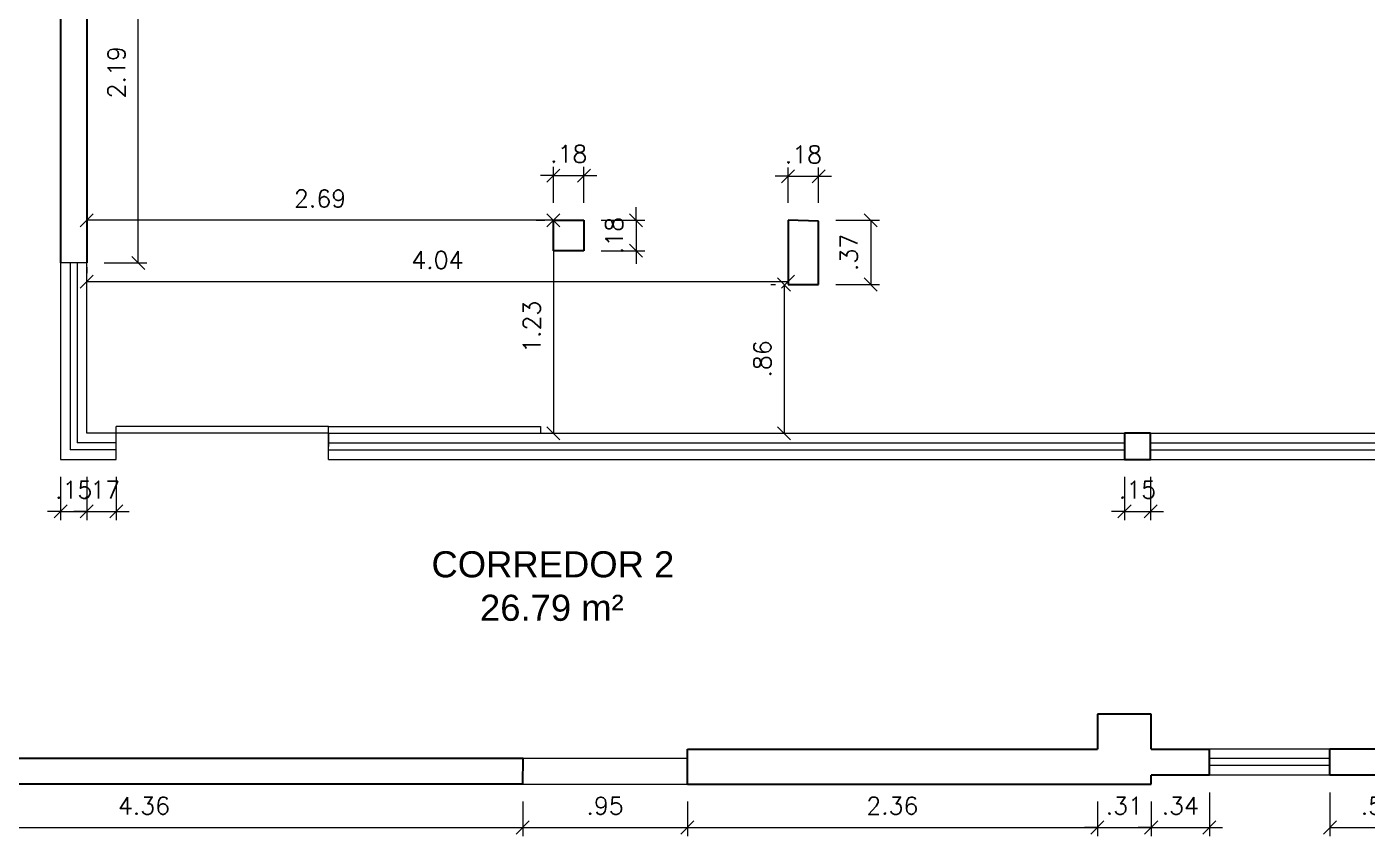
# Model space of a CAD drawing. Header units: centimetres. Extents: x 459.1 to 510, y 305.5 to 323.6.
# Drawn here: x 463.33 to 471.04, y 310.92 to 315.57 of the extents above; entities that cross this region are included whole.
import ezdxf

# ---------------------------------------------------------------- set-up
doc = ezdxf.new("R2010")
doc.units = ezdxf.units.CM
doc.header["$LTSCALE"] = 0.8
doc.linetypes.add('CONTINU', pattern=[0])
for name, color, linetype, lineweight in [('ARQ-ALVENARIA', 1, 'Continuous', 30), ('ARQ-ALVENARIA FINA', 1, 'Continuous', 20), ('ARQ-COTAS', 30, 'Continuous', 9), ('ARQ-ESQUADRIA', 2, 'Continuous', 15), ('ARQ-JANELA', 3, 'CONTINU', 15), ('ARQ-PISO', 4, 'CONTINU', 0), ('ARQ-TEXTO4', 4, 'Continuous', 30)]:
    doc.layers.add(name, color=color, linetype=linetype, lineweight=lineweight)
doc.styles.add('arial', font='arial.ttf')
doc.styles.add('Romans_Anot', font='romans.shx')
doc.dimstyles.new('Escala 1-50', dxfattribs={"dimscale": 0.5, "dimtxt": 0.2, "dimasz": 0.15, "dimexe": 0.1, "dimexo": 0.2, "dimgap": 0.15, "dimtad": 1, "dimzin": 4, "dimdsep": 46, "dimtxsty": 'Romans_Anot', "dimblk": 'OBLIQUE', "dimcen": 0.25, "dimclrd": 256, "dimclre": 256, "dimclrt": 2, "dimadec": 0, "dimazin": 0, "dimtfac": 1, "dimtix": 1, "dimtmove": 2, "dimatfit": 3, "dimfxl": 1, "dimtfillclr": 256, "dimlwd": -1, "dimlwe": -1, "dimarcsym": 0})

# ---------------------------------------------------------------- blocks, each defined once
blk = doc.blocks.new('_Oblique')
at = {"color": 0, "linetype": 'ByBlock', "lineweight": -2}
blk.add_line((-0.5, -0.5), (0.5, 0.5), dxfattribs=at)
blk = doc.blocks.new('*D117')
at = {"layer": 'ARQ-COTAS', "ltscale": 0.03, "transparency": 16777216}
for p, q in [((463.7718, 316.4091), (464.0181, 316.4091)), ((463.9681, 314.2171), (463.9681, 316.4091)), ((463.7718, 314.2171), (464.0181, 314.2171))]:
    blk.add_line(p, q, dxfattribs=at)
at = {"layer": 'Defpoints', "color": 0, "lineweight": 5, "ltscale": 0.03, "transparency": 16777216}
for p in [(463.6718, 316.4091), (463.9681, 316.4091), (463.6718, 314.2171)]:
    blk.add_point(p, dxfattribs=at)
at = {"layer": 'ARQ-COTAS', "ltscale": 0.03, "transparency": 16777216, "xscale": 0.075, "yscale": 0.075, "zscale": 0.075}
for p, rotation in [((463.9681, 316.4091), 90), ((463.9681, 314.2171), 270)]:
    blk.add_blockref('_Oblique', p, dxfattribs=dict(at, rotation=rotation))
at = {"layer": 'ARQ-COTAS', "color": 2, "ltscale": 0.03, "transparency": 16777216, "insert": (463.8431, 315.3131), "char_height": 0.1, "attachment_point": 5, "rotation": 90, "style": 'Romans_Anot'}
blk.add_mtext('2.19', dxfattribs=at)
blk = doc.blocks.new('*D124')
at = {"layer": 'ARQ-COTAS', "ltscale": 0.03, "transparency": 16777216}
for p, q in [((461.8228, 311.1191), (461.8228, 310.9203)), ((466.18, 311.1191), (466.18, 310.9203)), ((461.8228, 310.9703), (466.18, 310.9703))]:
    blk.add_line(p, q, dxfattribs=at)
at = {"layer": 'Defpoints', "color": 0, "lineweight": 5, "ltscale": 0.03, "transparency": 16777216}
for p in [(461.8228, 311.2191), (466.18, 311.2191), (466.18, 310.9703)]:
    blk.add_point(p, dxfattribs=at)
at = {"layer": 'ARQ-COTAS', "ltscale": 0.03, "transparency": 16777216, "xscale": 0.075, "yscale": 0.075, "zscale": 0.075, "rotation": 180}
blk.add_blockref('_Oblique', (461.8228, 310.9703), dxfattribs=at)
at = {"layer": 'ARQ-COTAS', "ltscale": 0.03, "transparency": 16777216, "xscale": 0.075, "yscale": 0.075, "zscale": 0.075}
blk.add_blockref('_Oblique', (466.18, 310.9703), dxfattribs=at)
at = {"layer": 'ARQ-COTAS', "color": 2, "ltscale": 0.03, "transparency": 16777216, "insert": (464.0014, 311.0953), "char_height": 0.1, "attachment_point": 5, "style": 'Romans_Anot'}
blk.add_mtext('4.36', dxfattribs=at)
blk = doc.blocks.new('*D125')
at = {"layer": 'ARQ-COTAS', "ltscale": 0.03, "transparency": 16777216}
for p, q in [((466.18, 311.1191), (466.18, 310.9203)), ((467.127, 311.1191), (467.127, 310.9203)), ((466.18, 310.9703), (467.127, 310.9703))]:
    blk.add_line(p, q, dxfattribs=at)
at = {"layer": 'Defpoints', "color": 0, "lineweight": 5, "ltscale": 0.03, "transparency": 16777216}
for p in [(466.18, 311.2191), (467.127, 311.2191), (467.127, 310.9703)]:
    blk.add_point(p, dxfattribs=at)
at = {"layer": 'ARQ-COTAS', "ltscale": 0.03, "transparency": 16777216, "xscale": 0.075, "yscale": 0.075, "zscale": 0.075, "rotation": 180}
blk.add_blockref('_Oblique', (466.18, 310.9703), dxfattribs=at)
at = {"layer": 'ARQ-COTAS', "ltscale": 0.03, "transparency": 16777216, "xscale": 0.075, "yscale": 0.075, "zscale": 0.075}
blk.add_blockref('_Oblique', (467.127, 310.9703), dxfattribs=at)
at = {"layer": 'ARQ-COTAS', "color": 2, "ltscale": 0.03, "transparency": 16777216, "insert": (466.6535, 311.0953), "char_height": 0.1, "attachment_point": 5, "style": 'Romans_Anot'}
blk.add_mtext('.95', dxfattribs=at)
blk = doc.blocks.new('*D126')
at = {"layer": 'ARQ-COTAS', "ltscale": 0.03, "transparency": 16777216}
for p, q in [((467.127, 311.1191), (467.127, 310.9203)), ((469.4862, 311.1191), (469.4862, 310.9203)), ((467.127, 310.9703), (469.4862, 310.9703))]:
    blk.add_line(p, q, dxfattribs=at)
at = {"layer": 'Defpoints', "color": 0, "lineweight": 5, "ltscale": 0.03, "transparency": 16777216}
for p in [(467.127, 311.2191), (469.4862, 311.2191), (469.4862, 310.9703)]:
    blk.add_point(p, dxfattribs=at)
at = {"layer": 'ARQ-COTAS', "ltscale": 0.03, "transparency": 16777216, "xscale": 0.075, "yscale": 0.075, "zscale": 0.075, "rotation": 180}
blk.add_blockref('_Oblique', (467.127, 310.9703), dxfattribs=at)
at = {"layer": 'ARQ-COTAS', "ltscale": 0.03, "transparency": 16777216, "xscale": 0.075, "yscale": 0.075, "zscale": 0.075}
blk.add_blockref('_Oblique', (469.4862, 310.9703), dxfattribs=at)
at = {"layer": 'ARQ-COTAS', "color": 2, "ltscale": 0.03, "transparency": 16777216, "insert": (468.3066, 311.0953), "char_height": 0.1, "attachment_point": 5, "style": 'Romans_Anot'}
blk.add_mtext('2.36', dxfattribs=at)
blk = doc.blocks.new('*D127')
at = {"layer": 'ARQ-COTAS', "ltscale": 0.03, "transparency": 16777216}
for p, q in [((469.4862, 311.1191), (469.4862, 310.9203)), ((469.7952, 311.1191), (469.7952, 310.9203)), ((469.4862, 310.9703), (469.4112, 310.9703)), ((469.4862, 310.9703), (469.7952, 310.9703)), ((469.7952, 310.9703), (469.8702, 310.9703))]:
    blk.add_line(p, q, dxfattribs=at)
at = {"layer": 'Defpoints', "color": 0, "lineweight": 5, "ltscale": 0.03, "transparency": 16777216}
for p in [(469.4862, 311.2191), (469.7952, 311.2191), (469.7952, 310.9703)]:
    blk.add_point(p, dxfattribs=at)
at = {"layer": 'ARQ-COTAS', "ltscale": 0.03, "transparency": 16777216, "xscale": 0.075, "yscale": 0.075, "zscale": 0.075}
blk.add_blockref('_Oblique', (469.4862, 310.9703), dxfattribs=at)
at = {"layer": 'ARQ-COTAS', "ltscale": 0.03, "transparency": 16777216, "xscale": 0.075, "yscale": 0.075, "zscale": 0.075, "rotation": 180}
blk.add_blockref('_Oblique', (469.7952, 310.9703), dxfattribs=at)
at = {"layer": 'ARQ-COTAS', "color": 2, "ltscale": 0.03, "transparency": 16777216, "insert": (469.6407, 311.0953), "char_height": 0.1, "attachment_point": 5, "style": 'Romans_Anot'}
blk.add_mtext('.31', dxfattribs=at)
blk = doc.blocks.new('*D128')
at = {"layer": 'ARQ-COTAS', "ltscale": 0.03, "transparency": 16777216}
for p, q in [((470.1302, 311.1713), (470.1302, 310.9203)), ((469.7952, 311.1191), (469.7952, 310.9203)), ((469.7952, 310.9703), (469.7202, 310.9703)), ((469.7952, 310.9703), (470.1302, 310.9703)), ((470.1302, 310.9703), (470.2052, 310.9703))]:
    blk.add_line(p, q, dxfattribs=at)
at = {"layer": 'Defpoints', "color": 0, "lineweight": 5, "ltscale": 0.03, "transparency": 16777216}
for p in [(469.7952, 311.2191), (470.1302, 311.2713), (470.1302, 310.9703)]:
    blk.add_point(p, dxfattribs=at)
at = {"layer": 'ARQ-COTAS', "ltscale": 0.03, "transparency": 16777216, "xscale": 0.075, "yscale": 0.075, "zscale": 0.075}
blk.add_blockref('_Oblique', (469.7952, 310.9703), dxfattribs=at)
at = {"layer": 'ARQ-COTAS', "ltscale": 0.03, "transparency": 16777216, "xscale": 0.075, "yscale": 0.075, "zscale": 0.075, "rotation": 180}
blk.add_blockref('_Oblique', (470.1302, 310.9703), dxfattribs=at)
at = {"layer": 'ARQ-COTAS', "color": 2, "ltscale": 0.03, "transparency": 16777216, "insert": (469.9627, 311.0953), "char_height": 0.1, "attachment_point": 5, "style": 'Romans_Anot'}
blk.add_mtext('.34', dxfattribs=at)
blk = doc.blocks.new('*D130')
at = {"layer": 'ARQ-COTAS', "ltscale": 0.03, "transparency": 16777216}
for p, q in [((470.8232, 311.1713), (470.8232, 310.9203)), ((471.3932, 311.1713), (471.3932, 310.9203)), ((470.8232, 310.9703), (471.3932, 310.9703))]:
    blk.add_line(p, q, dxfattribs=at)
at = {"layer": 'Defpoints', "color": 0, "lineweight": 5, "ltscale": 0.03, "transparency": 16777216}
for p in [(470.8232, 311.2713), (471.3932, 311.2713), (471.3932, 310.9703)]:
    blk.add_point(p, dxfattribs=at)
at = {"layer": 'ARQ-COTAS', "ltscale": 0.03, "transparency": 16777216, "xscale": 0.075, "yscale": 0.075, "zscale": 0.075, "rotation": 180}
blk.add_blockref('_Oblique', (470.8232, 310.9703), dxfattribs=at)
at = {"layer": 'ARQ-COTAS', "ltscale": 0.03, "transparency": 16777216, "xscale": 0.075, "yscale": 0.075, "zscale": 0.075}
blk.add_blockref('_Oblique', (471.3932, 310.9703), dxfattribs=at)
at = {"layer": 'ARQ-COTAS', "color": 2, "ltscale": 0.03, "transparency": 16777216, "insert": (471.1082, 311.0953), "char_height": 0.1, "attachment_point": 5, "style": 'Romans_Anot'}
blk.add_mtext('.57', dxfattribs=at)
blk = doc.blocks.new('*D140')
at = {"layer": 'ARQ-COTAS', "ltscale": 0.03, "transparency": 16777216}
for p, q in [((463.5218, 312.9871), (463.5218, 312.7377)), ((463.6718, 312.9871), (463.6718, 312.7377)), ((463.5218, 312.7877), (463.4468, 312.7877)), ((463.5218, 312.7877), (463.6718, 312.7877)), ((463.6718, 312.7877), (463.7468, 312.7877))]:
    blk.add_line(p, q, dxfattribs=at)
at = {"layer": 'Defpoints', "color": 0, "lineweight": 5, "ltscale": 0.03, "transparency": 16777216}
for p in [(463.5218, 313.0871), (463.6718, 313.0871), (463.6718, 312.7877)]:
    blk.add_point(p, dxfattribs=at)
at = {"layer": 'ARQ-COTAS', "ltscale": 0.03, "transparency": 16777216, "xscale": 0.075, "yscale": 0.075, "zscale": 0.075}
blk.add_blockref('_Oblique', (463.5218, 312.7877), dxfattribs=at)
at = {"layer": 'ARQ-COTAS', "ltscale": 0.03, "transparency": 16777216, "xscale": 0.075, "yscale": 0.075, "zscale": 0.075, "rotation": 180}
blk.add_blockref('_Oblique', (463.6718, 312.7877), dxfattribs=at)
at = {"layer": 'ARQ-COTAS', "color": 2, "ltscale": 0.03, "transparency": 16777216, "insert": (463.5968, 312.9127), "char_height": 0.1, "attachment_point": 5, "style": 'Romans_Anot'}
blk.add_mtext('.15', dxfattribs=at)
blk = doc.blocks.new('*D141')
at = {"layer": 'ARQ-COTAS', "ltscale": 0.03, "transparency": 16777216}
for p, q in [((463.6718, 312.9871), (463.6718, 312.7377)), ((463.8418, 312.9871), (463.8418, 312.7377)), ((463.6718, 312.7877), (463.5968, 312.7877)), ((463.6718, 312.7877), (463.8418, 312.7877)), ((463.8418, 312.7877), (463.9168, 312.7877))]:
    blk.add_line(p, q, dxfattribs=at)
at = {"layer": 'Defpoints', "color": 0, "lineweight": 5, "ltscale": 0.03, "transparency": 16777216}
for p in [(463.6718, 313.0871), (463.8418, 313.0871), (463.8418, 312.7877)]:
    blk.add_point(p, dxfattribs=at)
at = {"layer": 'ARQ-COTAS', "ltscale": 0.03, "transparency": 16777216, "xscale": 0.075, "yscale": 0.075, "zscale": 0.075}
blk.add_blockref('_Oblique', (463.6718, 312.7877), dxfattribs=at)
at = {"layer": 'ARQ-COTAS', "ltscale": 0.03, "transparency": 16777216, "xscale": 0.075, "yscale": 0.075, "zscale": 0.075, "rotation": 180}
blk.add_blockref('_Oblique', (463.8418, 312.7877), dxfattribs=at)
at = {"layer": 'ARQ-COTAS', "color": 2, "ltscale": 0.03, "transparency": 16777216, "insert": (463.7568, 312.9127), "char_height": 0.1, "attachment_point": 5, "style": 'Romans_Anot'}
blk.add_mtext('.17', dxfattribs=at)
blk = doc.blocks.new('*D144')
at = {"layer": 'ARQ-COTAS', "ltscale": 0.03, "transparency": 16777216}
for p, q in [((469.6418, 312.9871), (469.6418, 312.7377)), ((469.7918, 312.9871), (469.7918, 312.7377)), ((469.6418, 312.7877), (469.5668, 312.7877)), ((469.6418, 312.7877), (469.7918, 312.7877)), ((469.7918, 312.7877), (469.8668, 312.7877))]:
    blk.add_line(p, q, dxfattribs=at)
at = {"layer": 'Defpoints', "color": 0, "lineweight": 5, "ltscale": 0.03, "transparency": 16777216}
for p in [(469.6418, 313.0871), (469.7918, 313.0871), (469.7918, 312.7877)]:
    blk.add_point(p, dxfattribs=at)
at = {"layer": 'ARQ-COTAS', "ltscale": 0.03, "transparency": 16777216, "xscale": 0.075, "yscale": 0.075, "zscale": 0.075}
blk.add_blockref('_Oblique', (469.6418, 312.7877), dxfattribs=at)
at = {"layer": 'ARQ-COTAS', "ltscale": 0.03, "transparency": 16777216, "xscale": 0.075, "yscale": 0.075, "zscale": 0.075, "rotation": 180}
blk.add_blockref('_Oblique', (469.7918, 312.7877), dxfattribs=at)
at = {"layer": 'ARQ-COTAS', "color": 2, "ltscale": 0.03, "transparency": 16777216, "insert": (469.7168, 312.9127), "char_height": 0.1, "attachment_point": 5, "style": 'Romans_Anot'}
blk.add_mtext('.15', dxfattribs=at)
blk = doc.blocks.new('*D460')
at = {"layer": 'ARQ-COTAS', "ltscale": 0.03, "transparency": 16777216}
for p, q in [((466.3568, 314.5621), (466.3568, 314.7689)), ((466.5318, 314.5621), (466.5318, 314.7689)), ((466.3568, 314.7189), (466.2818, 314.7189)), ((466.3568, 314.7189), (466.5318, 314.7189)), ((466.5318, 314.7189), (466.6068, 314.7189))]:
    blk.add_line(p, q, dxfattribs=at)
at = {"layer": 'Defpoints', "color": 0, "lineweight": 5, "ltscale": 0.03, "transparency": 16777216}
for p in [(466.5318, 314.7189), (466.3568, 314.4621), (466.5318, 314.4621)]:
    blk.add_point(p, dxfattribs=at)
at = {"layer": 'ARQ-COTAS', "ltscale": 0.03, "transparency": 16777216, "xscale": 0.075, "yscale": 0.075, "zscale": 0.075}
blk.add_blockref('_Oblique', (466.3568, 314.7189), dxfattribs=at)
at = {"layer": 'ARQ-COTAS', "ltscale": 0.03, "transparency": 16777216, "xscale": 0.075, "yscale": 0.075, "zscale": 0.075, "rotation": 180}
blk.add_blockref('_Oblique', (466.5318, 314.7189), dxfattribs=at)
at = {"layer": 'ARQ-COTAS', "color": 2, "ltscale": 0.03, "transparency": 16777216, "insert": (466.4443, 314.8439), "char_height": 0.1, "attachment_point": 5, "style": 'Romans_Anot'}
blk.add_mtext('.18', dxfattribs=at)
blk = doc.blocks.new('*D461')
at = {"layer": 'ARQ-COTAS', "ltscale": 0.03, "transparency": 16777216}
for p, q in [((466.8318, 314.4621), (466.8318, 314.5371)), ((466.6318, 314.4621), (466.8818, 314.4621)), ((466.8318, 314.4621), (466.8318, 314.2871)), ((466.6318, 314.2871), (466.8818, 314.2871)), ((466.8318, 314.2871), (466.8318, 314.2121))]:
    blk.add_line(p, q, dxfattribs=at)
at = {"layer": 'Defpoints', "color": 0, "lineweight": 5, "ltscale": 0.03, "transparency": 16777216}
for p in [(466.5318, 314.4621), (466.5318, 314.2871), (466.8318, 314.2871)]:
    blk.add_point(p, dxfattribs=at)
at = {"layer": 'ARQ-COTAS', "ltscale": 0.03, "transparency": 16777216, "xscale": 0.075, "yscale": 0.075, "zscale": 0.075}
for p, rotation in [((466.8318, 314.4621), 270), ((466.8318, 314.2871), 90)]:
    blk.add_blockref('_Oblique', p, dxfattribs=dict(at, rotation=rotation))
at = {"layer": 'ARQ-COTAS', "color": 2, "ltscale": 0.03, "transparency": 16777216, "insert": (466.7068, 314.3746), "char_height": 0.1, "attachment_point": 5, "rotation": 90, "style": 'Romans_Anot'}
blk.add_mtext('.18', dxfattribs=at)
blk = doc.blocks.new('*D463')
at = {"layer": 'ARQ-COTAS', "ltscale": 0.03, "transparency": 16777216}
for p, q in [((463.6718, 314.5621), (463.6718, 314.5121)), ((466.3568, 314.4621), (463.6718, 314.4621)), ((466.3568, 314.3621), (466.3568, 314.4121))]:
    blk.add_line(p, q, dxfattribs=at)
at = {"layer": 'Defpoints', "color": 0, "lineweight": 5, "ltscale": 0.03, "transparency": 16777216}
for p in [(463.6718, 314.4621), (463.6718, 314.4621), (466.3568, 314.4621)]:
    blk.add_point(p, dxfattribs=at)
at = {"layer": 'ARQ-COTAS', "ltscale": 0.03, "transparency": 16777216, "xscale": 0.075, "yscale": 0.075, "zscale": 0.075, "rotation": 180}
blk.add_blockref('_Oblique', (463.6718, 314.4621), dxfattribs=at)
at = {"layer": 'ARQ-COTAS', "ltscale": 0.03, "transparency": 16777216, "xscale": 0.075, "yscale": 0.075, "zscale": 0.075}
blk.add_blockref('_Oblique', (466.3568, 314.4621), dxfattribs=at)
at = {"layer": 'ARQ-COTAS', "color": 2, "ltscale": 0.03, "transparency": 16777216, "insert": (465.0143, 314.5871), "char_height": 0.1, "attachment_point": 5, "style": 'Romans_Anot'}
blk.add_mtext('2.69', dxfattribs=at)
blk = doc.blocks.new('*D464')
at = {"layer": 'ARQ-COTAS', "ltscale": 0.03, "transparency": 16777216}
for p, q in [((466.2568, 314.4621), (466.3067, 314.4621)), ((466.3567, 314.4621), (466.3567, 313.2371)), ((466.2568, 313.2371), (466.3067, 313.2371))]:
    blk.add_line(p, q, dxfattribs=at)
at = {"layer": 'Defpoints', "color": 0, "lineweight": 5, "ltscale": 0.03, "transparency": 16777216}
for p in [(466.3568, 314.4621), (466.3567, 313.2371), (466.3568, 313.2371)]:
    blk.add_point(p, dxfattribs=at)
at = {"layer": 'ARQ-COTAS', "ltscale": 0.03, "transparency": 16777216, "xscale": 0.075, "yscale": 0.075, "zscale": 0.075}
for p, rotation in [((466.3567, 314.4621), 90), ((466.3567, 313.2371), 270)]:
    blk.add_blockref('_Oblique', p, dxfattribs=dict(at, rotation=rotation))
at = {"layer": 'ARQ-COTAS', "color": 2, "ltscale": 0.03, "transparency": 16777216, "insert": (466.2317, 313.8496), "char_height": 0.1, "attachment_point": 5, "rotation": 90, "style": 'Romans_Anot'}
blk.add_mtext('1.23', dxfattribs=at)
blk = doc.blocks.new('*D465')
at = {"layer": 'ARQ-COTAS', "ltscale": 0.03, "transparency": 16777216}
for p, q in [((467.7068, 314.5621), (467.7068, 314.7656)), ((467.8818, 314.5621), (467.8818, 314.7656)), ((467.7068, 314.7156), (467.6318, 314.7156)), ((467.7068, 314.7156), (467.8818, 314.7156)), ((467.8818, 314.7156), (467.9568, 314.7156))]:
    blk.add_line(p, q, dxfattribs=at)
at = {"layer": 'Defpoints', "color": 0, "lineweight": 5, "ltscale": 0.03, "transparency": 16777216}
for p in [(467.8818, 314.7156), (467.7068, 314.4621), (467.8818, 314.4621)]:
    blk.add_point(p, dxfattribs=at)
at = {"layer": 'ARQ-COTAS', "ltscale": 0.03, "transparency": 16777216, "xscale": 0.075, "yscale": 0.075, "zscale": 0.075}
blk.add_blockref('_Oblique', (467.7068, 314.7156), dxfattribs=at)
at = {"layer": 'ARQ-COTAS', "ltscale": 0.03, "transparency": 16777216, "xscale": 0.075, "yscale": 0.075, "zscale": 0.075, "rotation": 180}
blk.add_blockref('_Oblique', (467.8818, 314.7156), dxfattribs=at)
at = {"layer": 'ARQ-COTAS', "color": 2, "ltscale": 0.03, "transparency": 16777216, "insert": (467.7943, 314.8406), "char_height": 0.1, "attachment_point": 5, "style": 'Romans_Anot'}
blk.add_mtext('.18', dxfattribs=at)
blk = doc.blocks.new('*D466')
at = {"layer": 'ARQ-COTAS', "ltscale": 0.03, "transparency": 16777216}
for p, q in [((467.9818, 314.4621), (468.2318, 314.4621)), ((468.1818, 314.4621), (468.1818, 314.0931)), ((467.9818, 314.0931), (468.2318, 314.0931))]:
    blk.add_line(p, q, dxfattribs=at)
at = {"layer": 'Defpoints', "color": 0, "lineweight": 5, "ltscale": 0.03, "transparency": 16777216}
for p in [(467.8818, 314.4621), (467.8818, 314.0931), (468.1818, 314.0931)]:
    blk.add_point(p, dxfattribs=at)
at = {"layer": 'ARQ-COTAS', "ltscale": 0.03, "transparency": 16777216, "xscale": 0.075, "yscale": 0.075, "zscale": 0.075}
for p, rotation in [((468.1818, 314.4621), 90), ((468.1818, 314.0931), 270)]:
    blk.add_blockref('_Oblique', p, dxfattribs=dict(at, rotation=rotation))
at = {"layer": 'ARQ-COTAS', "color": 2, "ltscale": 0.03, "transparency": 16777216, "insert": (468.0568, 314.2776), "char_height": 0.1, "attachment_point": 5, "rotation": 90, "style": 'Romans_Anot'}
blk.add_mtext('.37', dxfattribs=at)
blk = doc.blocks.new('*D467')
at = {"layer": 'ARQ-COTAS', "ltscale": 0.03, "transparency": 16777216}
for p, q in [((467.6068, 314.0931), (467.6338, 314.0931)), ((467.6838, 314.0931), (467.6838, 313.2371)), ((467.6068, 313.2371), (467.6338, 313.2371))]:
    blk.add_line(p, q, dxfattribs=at)
at = {"layer": 'Defpoints', "color": 0, "lineweight": 5, "ltscale": 0.03, "transparency": 16777216}
for p in [(467.7068, 314.0931), (467.6838, 313.2371), (467.7068, 313.2371)]:
    blk.add_point(p, dxfattribs=at)
at = {"layer": 'ARQ-COTAS', "ltscale": 0.03, "transparency": 16777216, "xscale": 0.075, "yscale": 0.075, "zscale": 0.075}
for p, rotation in [((467.6838, 314.0931), 90), ((467.6838, 313.2371), 270)]:
    blk.add_blockref('_Oblique', p, dxfattribs=dict(at, rotation=rotation))
at = {"layer": 'ARQ-COTAS', "color": 2, "ltscale": 0.03, "transparency": 16777216, "insert": (467.5588, 313.6651), "char_height": 0.1, "attachment_point": 5, "rotation": 90, "style": 'Romans_Anot'}
blk.add_mtext('.86', dxfattribs=at)
blk = doc.blocks.new('*D468')
at = {"layer": 'ARQ-COTAS', "ltscale": 0.03, "transparency": 16777216}
for p, q in [((463.6718, 314.1931), (463.6718, 314.1589)), ((467.7068, 314.1931), (467.7068, 314.1589)), ((467.7068, 314.1089), (463.6718, 314.1089))]:
    blk.add_line(p, q, dxfattribs=at)
at = {"layer": 'Defpoints', "color": 0, "lineweight": 5, "ltscale": 0.03, "transparency": 16777216}
for p in [(463.6718, 314.1089), (463.6718, 314.0931), (467.7068, 314.0931)]:
    blk.add_point(p, dxfattribs=at)
at = {"layer": 'ARQ-COTAS', "ltscale": 0.03, "transparency": 16777216, "xscale": 0.075, "yscale": 0.075, "zscale": 0.075, "rotation": 180}
blk.add_blockref('_Oblique', (463.6718, 314.1089), dxfattribs=at)
at = {"layer": 'ARQ-COTAS', "ltscale": 0.03, "transparency": 16777216, "xscale": 0.075, "yscale": 0.075, "zscale": 0.075}
blk.add_blockref('_Oblique', (467.7068, 314.1089), dxfattribs=at)
at = {"layer": 'ARQ-COTAS', "color": 2, "ltscale": 0.03, "transparency": 16777216, "insert": (465.6893, 314.2339), "char_height": 0.1, "attachment_point": 5, "style": 'Romans_Anot'}
blk.add_mtext('4.04', dxfattribs=at)

msp = doc.modelspace()

# ---------------------------------------------------------------- linework, layer by layer
at = {"layer": 'ARQ-ALVENARIA'}
for p, q in [((463.6718, 316.5591), (463.6718, 314.2171)), ((463.5218, 316.4091), (463.5218, 314.2171)), ((466.3568, 314.2871), (466.3568, 314.4621)), ((466.3568, 314.4621), (466.5318, 314.4621)), ((466.5318, 314.4621), (466.5318, 314.2871)), ((467.8818, 314.4581), (467.7068, 314.4621)), ((467.7068, 314.4621), (467.7068, 314.0931)), ((467.8818, 314.0931), (467.8818, 314.4581)), ((466.5318, 314.2871), (466.3568, 314.2871)), ((467.7068, 314.0931), (467.8818, 314.0931)), ((469.6418, 313.2371), (469.6418, 313.0871)), ((469.7918, 313.2371), (469.6418, 313.2371)), ((469.7918, 313.0871), (469.7918, 313.2371)), ((469.6418, 313.0871), (469.7918, 313.0871)), ((469.7952, 311.6213), (469.4862, 311.6213)), ((469.4862, 311.6213), (469.4862, 311.4213)), ((469.7952, 311.4213), (469.7952, 311.6213)), ((461.8228, 311.3691), (466.1828, 311.3691)), ((466.18, 311.2191), (466.1828, 311.3691)), ((467.127, 311.3691), (467.127, 311.4213)), ((467.127, 311.4213), (469.4862, 311.4213)), ((467.127, 311.2191), (467.127, 311.3691)), ((469.7952, 311.4213), (470.1302, 311.4213)), ((470.1302, 311.2713), (470.1302, 311.4213)), ((471.3932, 311.4213), (470.8232, 311.4213)), ((470.8232, 311.2713), (470.8232, 311.4213)), ((466.18, 311.2191), (460.0318, 311.2191)), ((467.127, 311.2191), (469.7952, 311.2191)), ((470.1302, 311.2713), (469.7952, 311.2713)), ((469.7952, 311.2191), (469.7952, 311.2713)), ((471.3932, 311.2713), (470.8232, 311.2713))]:
    msp.add_line(p, q, dxfattribs=at)
at = {"layer": 'ARQ-ALVENARIA FINA'}
for p, q in [((463.6718, 314.2171), (463.5218, 314.2171)), ((463.5218, 314.2171), (463.5218, 313.0871)), ((463.6718, 313.2371), (463.6718, 314.2171)), ((463.8418, 313.2371), (463.6718, 313.2371)), ((463.8418, 313.0871), (463.8418, 313.2371)), ((465.0618, 313.2371), (469.6418, 313.2371)), ((465.0618, 313.0871), (465.0618, 313.2371)), ((469.7918, 313.2371), (472.5618, 313.2371)), ((463.5218, 313.0871), (463.8418, 313.0871)), ((465.0618, 313.0871), (469.6418, 313.0871)), ((469.7918, 313.0871), (472.5618, 313.0871)), ((470.8232, 311.4213), (470.1302, 311.4213)), ((470.8232, 311.2713), (470.1302, 311.2713)), ((470.8232, 311.2713), (470.8232, 311.2713))]:
    msp.add_line(p, q, dxfattribs=at)
at = {"layer": 'ARQ-ESQUADRIA'}
for p, q in [((465.0618, 313.2771), (463.8418, 313.2771)), ((463.8418, 313.2371), (463.8418, 313.2771)), ((465.0618, 313.2371), (463.8418, 313.2371)), ((465.0618, 313.2371), (465.0618, 313.2771)), ((465.0618, 313.2771), (466.2818, 313.2771)), ((465.0618, 313.2371), (465.0618, 313.1621)), ((466.2818, 313.2771), (466.2818, 313.2371))]:
    msp.add_line(p, q, dxfattribs=at)
at = {"layer": 'ARQ-JANELA'}
for p, q in [((463.5768, 314.2171), (463.5768, 313.1421)), ((463.6168, 314.2171), (463.6168, 313.1821)), ((463.8418, 313.1421), (463.5768, 313.1421)), ((463.8418, 313.1821), (463.6168, 313.1821)), ((465.0618, 313.1821), (469.6418, 313.1821)), ((465.0618, 313.1421), (469.6418, 313.1421)), ((469.7918, 313.1821), (472.5618, 313.1821)), ((469.7918, 313.1421), (472.5618, 313.1421))]:
    msp.add_line(p, q, dxfattribs=at)
at = {"layer": 'ARQ-JANELA', "ltscale": 0.03}
for p, q in [((470.8232, 311.3663), (470.1302, 311.3663)), ((470.8232, 311.3263), (470.1302, 311.3263))]:
    msp.add_line(p, q, dxfattribs=at)
at = {"layer": 'ARQ-PISO'}
for p, q in [((466.18, 311.3691), (467.127, 311.3691)), ((466.18, 311.2191), (467.127, 311.2191))]:
    msp.add_line(p, q, dxfattribs=at)

# ---------------------------------------------------------------- texts
at = {"layer": 'ARQ-TEXTO4', "ltscale": 0.03, "insert": (465.048, 312.5589), "char_height": 0.15, "attachment_point": 1, "style": 'arial'}
msp.add_mtext_dynamic_manual_height_columns('\\pi0.60706,t1.65706;CORREDOR 2\\P\\pi0.88624,t1.93624;26.79 m²', width=2.589806, gutter_width=39.7083, heights=[0], dxfattribs=at)

# ---------------------------------------------------------------- dimensions: what is measured, and where the dimension line sits
at = {"layer": 'ARQ-COTAS', "ltscale": 0.03}
for base, p1, p2, angle, picture, middle in [((463.9681, 316.4091), (463.6718, 314.2171), (463.6718, 316.4091), 270, '*D117', (463.8431, 315.3131)), ((466.8317781424, 314.2871003619), (466.5317781424, 314.4621003619), (466.5317781424, 314.2871003619), 90, '*D461', (466.7067781424, 314.3746003619)), ((466.3566521722, 313.2371003619), (466.3567781424, 314.4621003619), (466.3567781424, 313.2371003619), 90, '*D464', (466.2316521722, 313.8496003619)), ((468.1818, 314.0931), (467.8818, 314.4621), (467.8818, 314.0931), 90, '*D466', (468.0568, 314.2776)), ((467.6838, 313.2371), (467.7068, 314.0931), (467.7068, 313.2371), 90, '*D467', (467.5588, 313.6651))]:
    dim = msp.add_linear_dim(base=base, p1=p1, p2=p2, angle=angle, dimstyle='Escala 1-50', dxfattribs=at)
    dim.commit()
    dim.dimension.update_dxf_attribs({"geometry": picture, "text_midpoint": middle})
for base, p1, p2, picture, middle in [((466.5317781424, 314.7188722138), (466.3567781424, 314.4621003619), (466.5317781424, 314.4621003619), '*D460', (466.4442781424, 314.8438722138)), ((467.8817781424, 314.7155977237), (467.7067781424, 314.4621003619), (467.8817781424, 314.4621003619), '*D465', (467.7942781424, 314.8405977237)), ((463.6717781424, 314.4621003619), (466.3567781424, 314.4621003619), (463.6717781424, 314.4621003619), '*D463', (465.0142781424, 314.5871003619)), ((463.6717781424, 314.1089272698), (467.7067781424, 314.0931003619), (463.6717781424, 314.0931003619), '*D468', (465.6892781424, 314.2339272698)), ((463.6718, 312.7877), (463.5218, 313.0871), (463.6718, 313.0871), '*D140', (463.5968, 312.9127)), ((463.8418, 312.7877), (463.6718, 313.0871), (463.8418, 313.0871), '*D141', (463.7568, 312.9127)), ((469.7918, 312.7877), (469.6418, 313.0871), (469.7918, 313.0871), '*D144', (469.7168, 312.9127)), ((466.18, 310.9703), (461.8228, 311.2191), (466.18, 311.2191), '*D124', (464.0014, 311.0953)), ((467.127, 310.9703), (466.18, 311.2191), (467.127, 311.2191), '*D125', (466.6535, 311.0953)), ((469.4862, 310.9703), (467.127, 311.2191), (469.4862, 311.2191), '*D126', (468.3066, 311.0953)), ((469.7952, 310.9703), (469.4862, 311.2191), (469.7952, 311.2191), '*D127', (469.6407, 311.0953)), ((470.1302136741, 310.9703481748), (469.7952136741, 311.2191003619), (470.1302136741, 311.271273859), '*D128', (469.9627136741, 311.0953481748)), ((471.3932, 310.9703), (470.8232, 311.2713), (471.3932, 311.2713), '*D130', (471.1082, 311.0953))]:
    dim = msp.add_linear_dim(base=base, p1=p1, p2=p2, dimstyle='Escala 1-50', dxfattribs=at)
    dim.commit()
    dim.dimension.update_dxf_attribs({"geometry": picture, "text_midpoint": middle})

doc.saveas('drawing.dxf')
